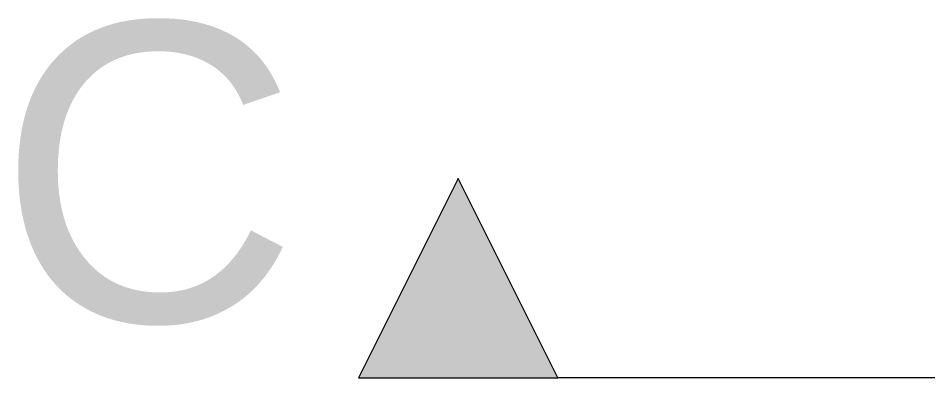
# Model space of a CAD drawing. Header units: millimetres. Extents: x -284281 to 1648660, y -821378 to -151356.
# Drawn here: x -210617 to -208335, y -257215 to -256313 of the extents above; entities that cross this region are included whole.
import ezdxf

# ---------------------------------------------------------------- set-up
doc = ezdxf.new("R2010")
doc.units = ezdxf.units.MM
doc.header["$MEASUREMENT"] = 0
doc.layers.add('Marques - Coupes', color=7, linetype='Continuous')
doc.styles.add('STYLE_GENERE_2', font='arial.ttf')

# ---------------------------------------------------------------- blocks, each defined once
blk = doc.blocks.new('Plan de coupe_3_1', base_point=(246291.9, -257215))
at = {"layer": 'Marques - Coupes', "linetype": 'Continuous', "lineweight": 0, "true_color": 0x000000}
blk.add_hatch(color=18, dxfattribs=at).paths.add_polyline_path([(216365.9, -257215), (216865.9, -257215), (216615.9, -256715)])
at = {"layer": 'Marques - Coupes', "color": 7, "linetype": 'Continuous', "lineweight": 5}
blk.add_line((246041.9, -257215), (216865.9, -257215), dxfattribs=at)
at = {"layer": 'Marques - Coupes', "color": 7, "linetype": 'Continuous', "lineweight": 5, "flags": 128}
blk.add_lwpolyline([(216365.9, -257215), (216865.9, -257215), (216615.9, -256715)], close=True, dxfattribs=at)
at = {"layer": 'Marques - Coupes', "color": 7, "lineweight": 5, "insert": (216215.9, -257084.5), "char_height": 750, "attachment_point": 9, "style": 'STYLE_GENERE_2'}
blk.add_mtext('\\A1;{\\pqr;\\pt0;\\fArial|b0|i0|c0|p38;C}', dxfattribs=at)

msp = doc.modelspace()

# ---------------------------------------------------------------- block references
at = {"layer": 'Marques - Coupes', "color": 7, "lineweight": 5}
msp.add_blockref('Plan de coupe_3_1', (-179837.39891, -257214.99025), dxfattribs=at)

doc.saveas('drawing.dxf')
